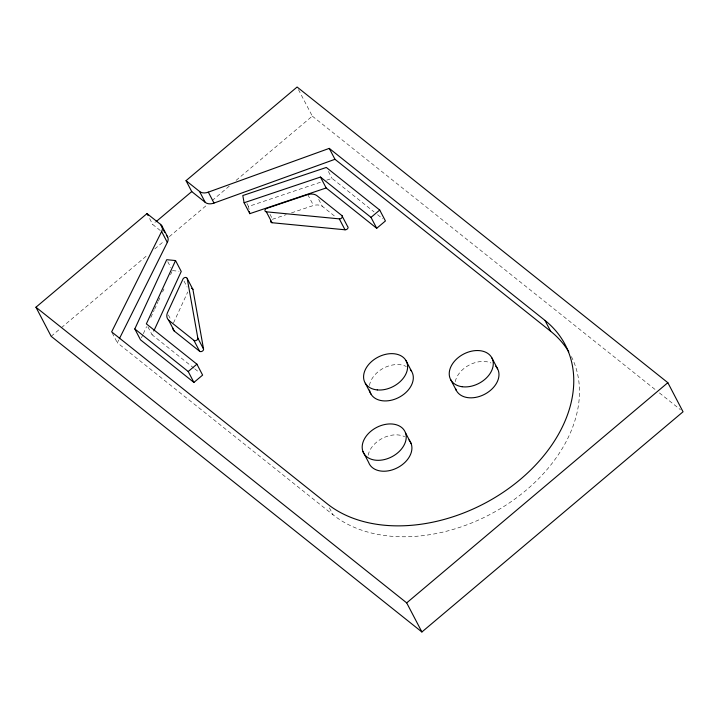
<?xml version="1.0" encoding="UTF-8"?>
<svg xmlns="http://www.w3.org/2000/svg" width="719" height="719" viewBox="0 0 719 719"><rect width="100%" height="100%" fill="white"/><g stroke="black" fill="none" stroke-linecap="round" stroke-linejoin="round"><path stroke-width="0.54" stroke-dasharray="3.6 2.7" d="M141.445 337.804L142.856 334.748M143.324 333.733L146.613 326.606M150.837 317.439L154.118 310.32M154.585 309.296L157.874 302.169M158.342 301.153L160.22 297.082M162.566 291.986L163.968 288.939M170.538 274.685L171.949 271.629M193.905 368.137L152.069 334.775L153.453 331.756M173.504 322.903L187.758 291.977M571.38 356.561A145.597 103.311 -27.6 0 1 508.054 503.776A145.597 103.311 -27.6 0 1 333.05 514.804L117.341 342.783L118.842 339.772M160.301 230.538L152.716 224.49L155.259 222.342M51.157 336.312L60.576 328.376M61.439 327.657L147.916 254.733M154.765 248.963L164.184 241.018M169.316 236.686L206.991 204.924M212.132 200.592L229.253 186.149M236.102 180.379L312.307 116.118L298.115 88.967M246.959 203.477L248.513 206.452L321.447 181.916M326.732 180.145L332.016 178.366L374.042 211.88M272.294 219.34A2.337 1.654 -27.6 0 1 272.582 219.232L286.216 214.648M291.465 212.887L313.493 205.472A11.504 8.161 -27.6 0 1 322.319 206.326L336.258 217.453M172.416 270.614L179.04 271.252M312.307 116.118L655.881 390.111M659.386 392.907L680.417 409.677M377.547 214.666L382.796 218.864M194.777 368.838L198.264 371.615M328.394 171.419L332.016 178.366M318.688 199.388L322.319 206.326M307.786 194.57L313.493 205.472M269.984 214.271L272.582 219.232M329.419 507.866L333.05 514.804M184.01 281.057L187.12 287.007M149.606 218.54L152.716 224.49M167.752 261.68L170.861 267.639M168.381 314.967L170.448 318.939M147.916 326.839L152.069 334.775M112.155 332.87L117.341 342.783M248.513 206.452L249.062 209.535M369.458 385.519A23.296 16.528 -27.6 0 1 383.856 367.984A23.296 16.528 -27.6 0 1 406.388 366.555M455.244 381.672A23.296 16.528 -27.6 0 1 490.996 362.969M368.164 455.253A23.296 16.528 -27.6 0 1 382.571 438.222A23.296 16.528 -27.6 0 1 404.653 436.685"/><path stroke-width="1.08" d="M175.544 260.557L146.361 323.865L196.916 364.182L202.623 375.093L193.914 382.427L140.511 339.844L134.804 328.934L166.718 259.703L175.544 260.557L181.242 271.467L153.92 330.758M160.49 224.328A9.302 6.606 -27.6 0 1 161.622 231.518L111.643 331.881L327.343 503.893A145.597 103.311 -27.6 0 0 520.412 479.339A145.597 103.311 -27.6 0 0 544.966 320.404L329.266 148.384L208.321 192.144A9.302 6.606 -27.6 0 1 199.523 191.425L186.041 180.676L297.1 87.026L667.843 382.688L683.05 411.78L421.9 631.974L51.157 336.312L35.95 307.22L147.009 213.579L160.49 224.328L162.566 228.3M119.345 338.775L167.32 242.429A9.302 6.606 -27.6 0 0 166.502 235.481M156.113 221.632L191.739 191.578L186.041 180.676M193.914 382.427L188.207 371.516L196.916 364.182M376.72 228.291L371.013 217.381L379.722 210.047L326.318 167.455L242.806 195.541L244.101 202.749L249.799 213.66L326.165 187.974L376.72 228.291L385.429 220.958L379.722 210.047M421.9 631.974L406.693 602.881L667.843 382.688M191.739 191.578L205.221 202.336A9.302 6.606 -27.6 0 0 214.019 203.055L334.964 159.294L550.673 331.306A145.597 103.311 -27.6 0 1 568.774 351.834M244.101 202.749L320.458 177.063L371.013 217.381M266.336 211.817L339.305 218.873A2.337 1.654 -27.6 0 0 341.911 217.722A2.337 1.654 -27.6 0 0 341.885 215.574L316.612 195.424A11.504 8.161 -27.6 0 0 307.786 194.57L266.875 208.321A2.337 1.654 -27.6 0 0 264.969 210.281A2.337 1.654 -27.6 0 0 266.336 211.817L272.043 222.728L345.003 229.783A2.337 1.654 -27.6 0 0 347.61 228.633A2.337 1.654 -27.6 0 0 347.592 226.485L341.885 215.574M168.623 320.198L193.905 340.357L199.612 351.267A2.337 1.654 -27.6 0 0 202.219 351.223A2.337 1.654 -27.6 0 0 203.549 349.057L192.917 289.442L187.21 278.532A2.337 1.654 -27.6 0 0 185.304 277.453A2.337 1.654 -27.6 0 0 182.968 279.071L167.338 312.99A11.504 8.161 -27.6 0 0 168.623 320.198L174.331 331.108L199.612 351.267M134.804 328.934L188.207 371.516M35.95 307.22L406.693 602.881M544.966 320.404L550.673 331.306M491.895 357.927L497.602 368.838M450.615 379.524L456.313 390.435M329.266 148.384L334.964 159.294M320.458 177.063L326.165 187.974M339.305 218.873L345.003 229.783M405.902 360.435L411.61 371.346M405.471 432.757A23.296 16.528 -27.6 0 1 378.5 460.322A23.296 16.528 -27.6 0 1 368.64 433.305A23.296 16.528 -27.6 0 1 405.471 432.757L411.178 443.659M365.297 383.227L370.995 394.138M362.933 451.505L368.64 462.407A23.296 16.528 -27.6 0 0 398.326 467.278A23.296 16.528 -27.6 0 0 408.976 439.947M208.321 192.144L214.019 203.055M199.523 191.425L205.221 202.336M161.964 226.054L167.671 236.964M163.599 230.278L164.642 232.264M161.622 231.518L167.32 242.429M147.009 213.579L148.051 215.565M187.21 278.532L197.842 338.146L203.549 349.057M249.43 211.602L249.799 213.66M410.324 369.593A23.296 16.528 -27.6 0 1 398.47 397.643A23.296 16.528 -27.6 0 1 369.485 390.075M495.706 366.187A23.296 16.528 -27.6 0 1 485.298 393.922A23.296 16.528 -27.6 0 1 455.487 388.431M272.043 222.728A2.337 1.654 -27.6 0 1 270.73 220.949M191.56 288.355A2.337 1.654 -27.6 0 1 192.917 289.442M174.331 331.108A11.504 8.161 -27.6 0 1 172.542 327.496M197.842 338.146A2.337 1.654 -27.6 0 1 196.512 340.312A2.337 1.654 -27.6 0 1 193.905 340.357M462.074 386.723A23.296 16.528 -27.6 0 0 493.18 362.088A23.296 16.528 -27.6 0 0 458.506 357.379A23.296 16.528 -27.6 0 0 462.074 386.723M377.259 389.923A23.296 16.528 -27.6 0 0 407.421 364.497A23.296 16.528 -27.6 0 0 372.118 361.082A23.296 16.528 -27.6 0 0 377.259 389.923"/></g></svg>
